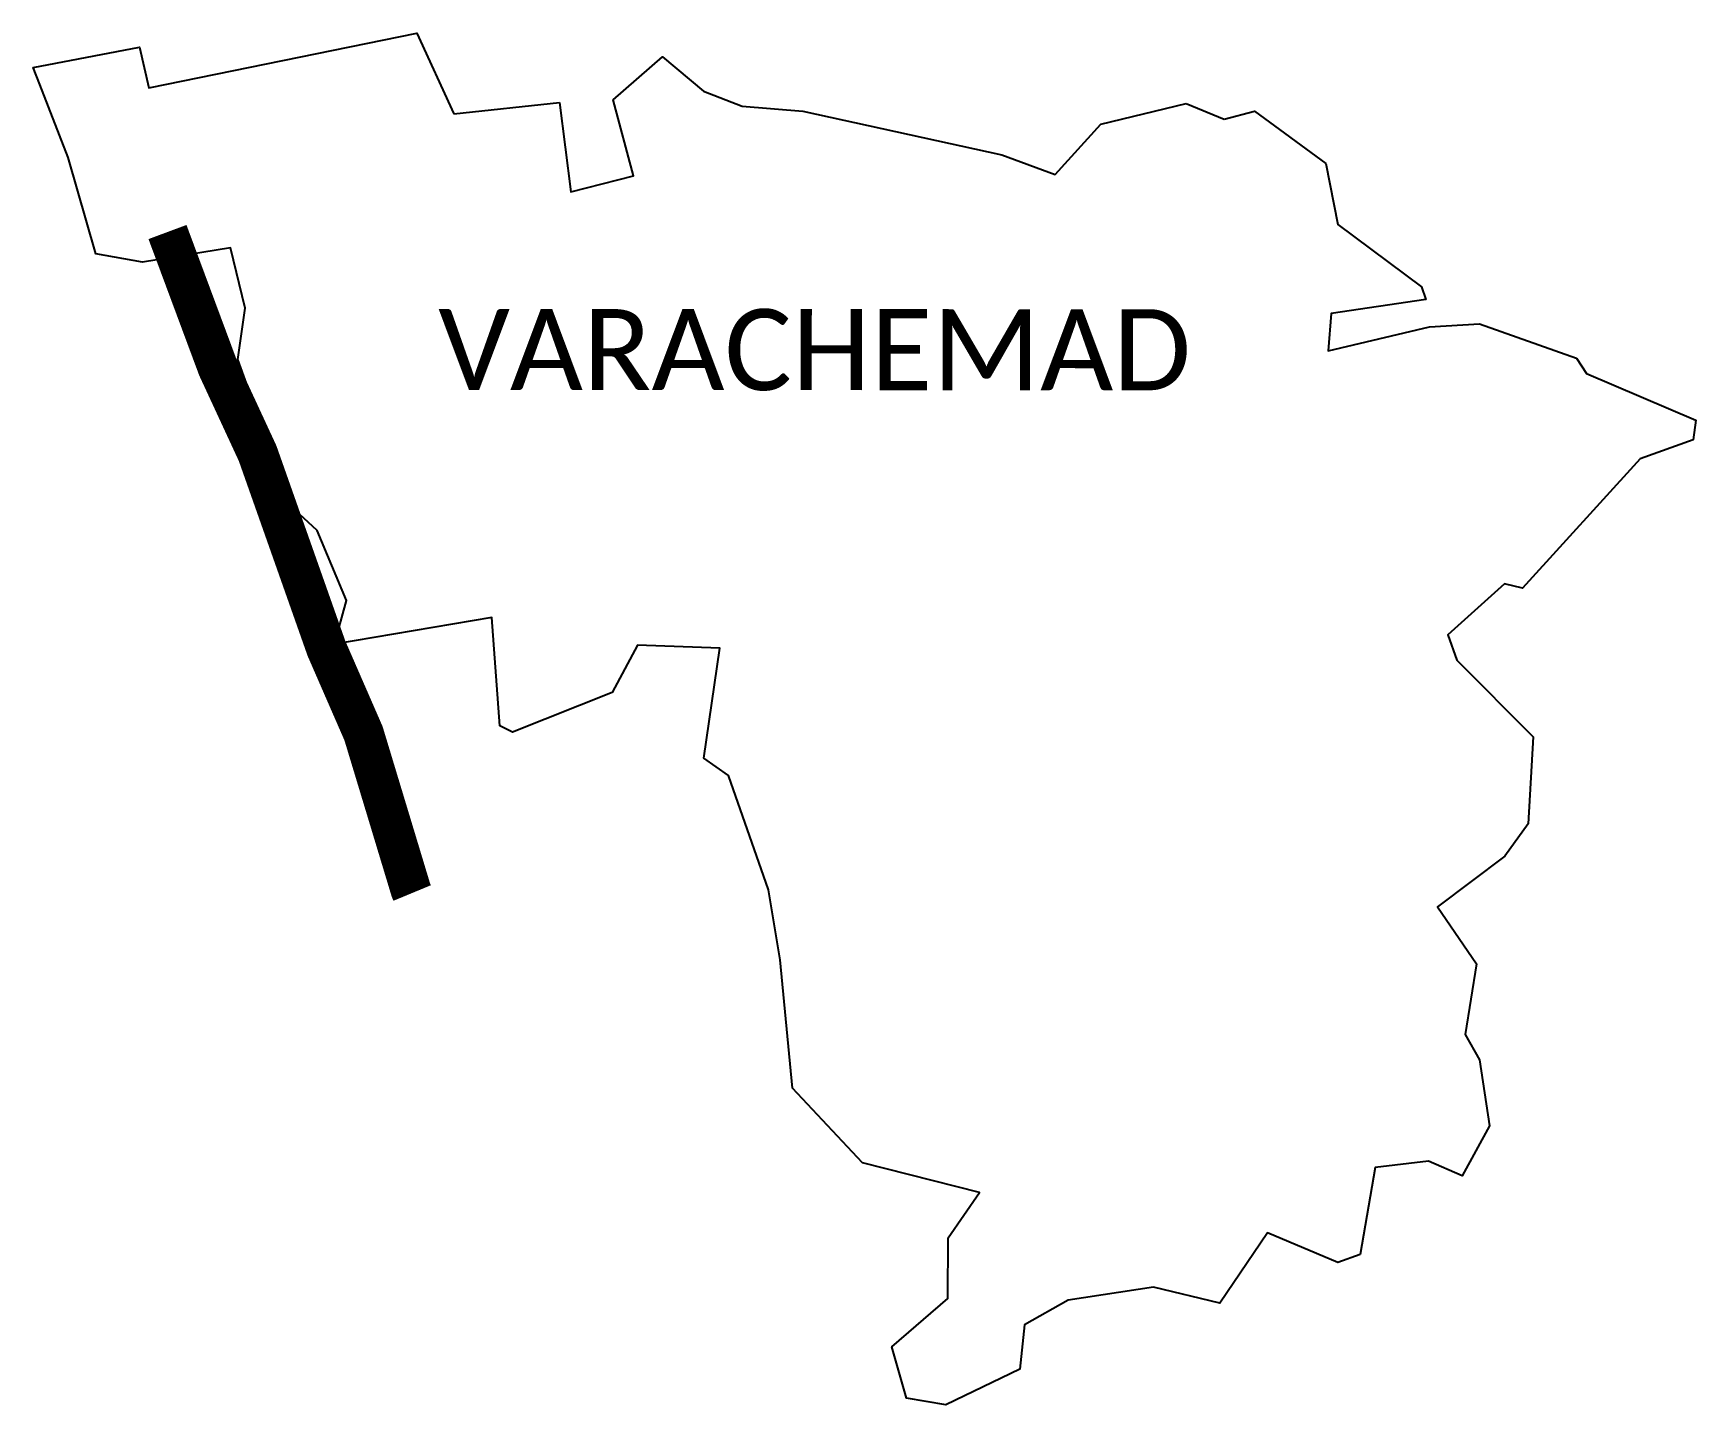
# Model space of a CAD drawing. Header units: metres. Extents: x 353810 to 355861, y 1748971 to 1750662.
import ezdxf

# ---------------------------------------------------------------- set-up
doc = ezdxf.new("R2010")
doc.units = ezdxf.units.M
for name, color, linetype in [('ARTIFICIALLY PROTECTED', 10, 'Continuous'), ('village', 3, 'Continuous'), ('VILLAGE NAME', 250, 'Continuous')]:
    doc.layers.add(name, color=color, linetype=linetype)

msp = doc.modelspace()

# ---------------------------------------------------------------- linework, layer by layer
at = {"color": 3}
for points in [[(355279.2, 1750556.1), (355316.6, 1750566), (355404.5, 1750501.5), (355419.5, 1750426.2), (355522.8, 1750349.3), (355528.1, 1750333.7), (355411.3, 1750316.5), (355407.4, 1750270.4), (355532.3, 1750299.8), (355594, 1750303.5), (355713.6, 1750261.5), (355726.3, 1750242.6), (355860.9, 1750184.8), (355857.5, 1750160.6), (355792.2, 1750137.2), (355647, 1749977.6), (355624.8, 1749983.2), (355555, 1749920), (355566.3, 1749888.8), (355660.3, 1749794.3), (355654.3, 1749687), (355625.3, 1749647.1), (355542.3, 1749584.7), (355590.5, 1749514.3), (355576.3, 1749427.2), (355594.1, 1749396.3), (355606.5, 1749314.6), (355572.7, 1749253.2), (355531.2, 1749271.2), (355465.5, 1749263.2), (355447.1, 1749156), (355419.5, 1749146.3), (355332.8, 1749182.9), (355273.8, 1749095.9), (355192.2, 1749115.8), (355086.9, 1749099.9), (355033.1, 1749069.3), (355027.2, 1749014.8), (354935.8, 1748970.8), (354887.3, 1748978.8), (354869.5, 1749042.3), (354938.5, 1749101.6), (354938.9, 1749176.8), (354977.3, 1749232.7), (354833.2, 1749269), (354746.7, 1749361.3), (354731.5, 1749519.5), (354717.1, 1749605.6), (354668, 1749746.8), (354637.4, 1749768.1), (354657, 1749903.7), (354555.8, 1749907.3), (354524.4, 1749849.1), (354401.6, 1749800.2), (354385.8, 1749807.9), (354375.9, 1749941.7), (354182, 1749908.6), (354196.5, 1749962.5), (354160.6, 1750049), (354106.1, 1750098.8), (354099.4, 1750158), (354062.5, 1750259.6), (354071.9, 1750323.2), (354053.8, 1750397.3), (353945.2, 1750379.7), (353887.5, 1750390.1), (353853.3, 1750508.8), (353818.4, 1750598.8), (353810.3, 1750619.8), (353941.3, 1750644.9), (353952.9, 1750594.8), (354283.3, 1750662), (354329, 1750562.5)], [(354459.5, 1750576.5), (354473.3, 1750466.5), (354550.7, 1750486.1), (354525.7, 1750580.1), (354586.5, 1750633), (354637, 1750590.6), (354684.7, 1750572.2), (354759.4, 1750566.1), (355005.2, 1750512), (355070.7, 1750488), (355127.3, 1750550), (355232.4, 1750575.3)], [(355232.4, 1750575.3), (355279.2, 1750556.1)]]:
    msp.add_lwpolyline(points, dxfattribs=at)
at = {"layer": 'ARTIFICIALLY PROTECTED', "const_width": 50, "flags": 128}
msp.add_lwpolyline([(353975.9, 1750416.9), (354038.2, 1750249.5), (354087.1, 1750143.9), (354172, 1749903.4), (354217.7, 1749798.6), (354250.9, 1749688.9), (354276, 1749605.9), (354277.7, 1749601.8)], dxfattribs=at)
at = {"layer": 'village'}
msp.add_lwpolyline([(354329, 1750562.5), (354459.5, 1750576.5)], dxfattribs=at)

# ---------------------------------------------------------------- texts
at = {"layer": 'VILLAGE NAME', "insert": (354309.9, 1750322), "char_height": 99.923, "attachment_point": 1, "rotation": 359.9793}
msp.add_mtext_dynamic_manual_height_columns('{\\fCalibri|b0|i0|c0|p34;VARACHEMAD}', width=986.021, gutter_width=499.6, heights=[0], dxfattribs=at)

doc.saveas('drawing.dxf')
